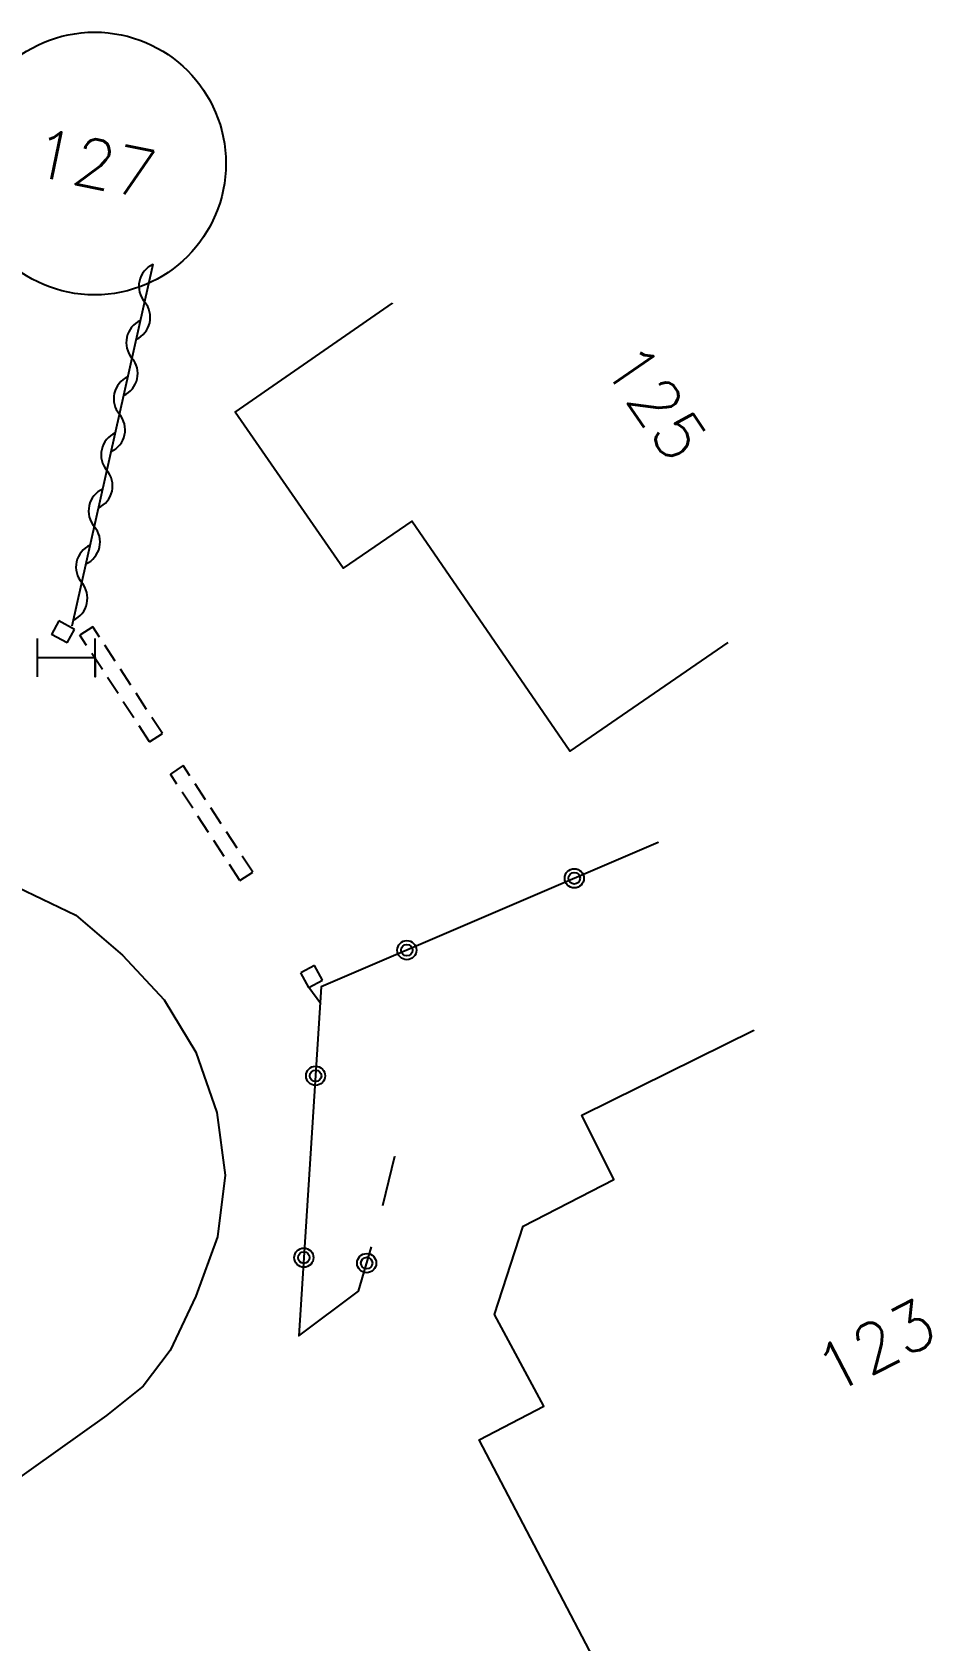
# Model space of a CAD drawing. Header units: millimetres. Extents: x 138000 to 139000, y 124000 to 124998.
# Drawn here: x 138098.51 to 138121.94, y 124737.58 to 124779.51 of the extents above; entities that cross this region are included whole.
import ezdxf
from ezdxf.enums import TextEntityAlignment as Align

# ---------------------------------------------------------------- set-up
doc = ezdxf.new("R2010")
doc.units = ezdxf.units.MM
doc.linetypes.add('DASHED', pattern=[0.75, 0.5, -0.25])
doc.layers.get('0').update_dxf_attribs({"linetype": 'CONTINUOUS'})
for name, color, linetype in [('W0008', 7, 'CONTINUOUS'), ('W0100', 7, 'CONTINUOUS'), ('W0112', 1, 'DASHED'), ('W0310', 3, 'CONTINUOUS'), ('W0322', 7, 'CONTINUOUS'), ('W0991', 7, 'CONTINUOUS'), ('W1102', 7, 'CONTINUOUS'), ('W1474', 7, 'CONTINUOUS')]:
    doc.layers.add(name, color=color, linetype=linetype)
doc.styles.get("Standard").update_dxf_attribs({"font": 'romans.shx', "width": 0.85})

# ---------------------------------------------------------------- blocks, each defined once
blk = doc.blocks.new('T1474')
at = {"color": 0, "linetype": 'Continuous', "flags": 128}
for points in [[(-0.75, -0.5), (-0.75, 0.5)], [(0.75, 0), (0.749, -0.5), (0.75, 0.5)], [(-0.75, 0), (0.75, 0)]]:
    blk.add_lwpolyline(points, dxfattribs=at)
blk = doc.blocks.new('t322o')
at = {"color": 0, "linetype": 'Continuous'}
for radius in [0.25, 0.15]:
    blk.add_circle((0, 0), radius, dxfattribs=at)
blk = doc.blocks.new('t310o')
at = {"color": 0, "linetype": 'Continuous'}
for centre, start, end in [((-0.5, 0.375), 216.8699, 323.1304), ((0.5, -0.375), 36.8699, 143.1303)]:
    blk.add_arc(centre, 0.625, start, end, dxfattribs=at)

msp = doc.modelspace()

# ---------------------------------------------------------------- linework, layer by layer
at = {"layer": 'W0008'}
msp.add_lwpolyline([(138098.128, 124757.223), (138099.65, 124756.495), (138100.87, 124755.458), (138101.956, 124754.289), (138102.78, 124752.922), (138103.33, 124751.356), (138103.543, 124749.724), (138103.346, 124748.111), (138102.778, 124746.566), (138102.107, 124745.149), (138101.408, 124744.218), (138100.447, 124743.454), (138080.985, 124729.6)], dxfattribs=at)
at = {"layer": 'W0100'}
for points in [[(138116.652, 124763.605), (138112.531, 124760.774), (138108.413, 124766.768), (138106.617, 124765.542), (138103.801, 124769.605), (138107.911, 124772.453), (138107.911, 124772.453), (138107.911, 124772.453), (138107.911, 124772.453), (138107.911, 124772.453), (138107.911, 124772.453), (138107.911, 124772.453), (138107.911, 124772.453), (138107.911, 124772.453), (138107.911, 124772.453), (138107.911, 124772.453), (138107.911, 124772.453), (138107.911, 124772.453), (138107.911, 124772.453), (138107.911, 124772.453), (138107.911, 124772.453), (138107.911, 124772.453), (138107.911, 124772.453), (138107.911, 124772.453), (138107.911, 124772.453), (138107.911, 124772.453), (138107.911, 124772.453), (138107.911, 124772.453), (138107.911, 124772.453), (138107.911, 124772.453), (138107.911, 124772.453), (138107.911, 124772.453), (138107.911, 124772.453), (138107.911, 124772.453), (138107.911, 124772.453), (138107.911, 124772.453), (138107.911, 124772.453), (138107.911, 124772.453), (138107.911, 124772.453), (138107.911, 124772.453), (138107.911, 124772.453), (138107.911, 124772.453), (138107.911, 124772.453), (138107.911, 124772.453), (138107.911, 124772.453), (138107.911, 124772.453), (138107.911, 124772.453), (138107.911, 124772.453), (138107.911, 124772.453), (138107.911, 124772.453), (138107.911, 124772.453), (138107.911, 124772.453), (138107.911, 124772.453), (138107.911, 124772.453), (138107.911, 124772.453), (138107.911, 124772.453), (138107.911, 124772.453), (138107.911, 124772.453), (138107.911, 124772.453), (138107.911, 124772.453), (138107.911, 124772.453), (138107.911, 124772.453), (138107.911, 124772.453), (138107.911, 124772.453), (138107.911, 124772.453), (138107.911, 124772.453), (138107.911, 124772.453), (138107.911, 124772.453), (138107.911, 124772.453), (138107.911, 124772.453), (138107.911, 124772.453), (138107.911, 124772.453), (138107.911, 124772.453), (138107.911, 124772.453), (138107.911, 124772.453), (138107.911, 124772.453), (138107.911, 124772.453), (138107.911, 124772.453), (138107.911, 124772.453), (138107.911, 124772.453), (138107.911, 124772.453), (138107.911, 124772.453), (138107.911, 124772.453), (138107.911, 124772.453), (138107.911, 124772.453), (138107.911, 124772.453), (138107.911, 124772.453), (138107.911, 124772.453), (138107.911, 124772.453), (138107.911, 124772.453), (138107.911, 124772.453), (138107.911, 124772.453), (138107.911, 124772.453), (138107.911, 124772.453), (138107.911, 124772.453), (138107.911, 124772.453), (138107.911, 124772.453), (138107.911, 124772.453), (138107.911, 124772.453), (138107.911, 124772.453), (138107.911, 124772.453), (138107.911, 124772.453), (138107.911, 124772.453), (138107.911, 124772.453), (138107.911, 124772.453), (138107.911, 124772.453), (138107.911, 124772.453), (138107.911, 124772.453), (138107.911, 124772.453), (138107.911, 124772.453), (138107.911, 124772.453), (138107.911, 124772.453), (138107.911, 124772.453), (138107.911, 124772.453), (138107.911, 124772.453), (138107.911, 124772.453), (138107.911, 124772.453), (138107.911, 124772.453), (138107.911, 124772.453), (138107.911, 124772.453)], [(138115.151, 124733.311), (138110.167, 124742.819), (138111.853, 124743.697), (138110.571, 124746.088), (138111.314, 124748.388), (138113.674, 124749.611), (138112.846, 124751.285), (138117.329, 124753.5), (138117.329, 124753.5), (138117.329, 124753.5), (138117.329, 124753.5), (138117.329, 124753.5), (138117.329, 124753.5), (138117.329, 124753.5), (138117.329, 124753.5), (138117.329, 124753.5), (138117.329, 124753.5), (138117.329, 124753.5), (138117.329, 124753.5), (138117.329, 124753.5), (138117.329, 124753.5), (138117.329, 124753.5), (138117.329, 124753.5), (138117.329, 124753.5), (138117.329, 124753.5), (138117.329, 124753.5), (138117.329, 124753.5), (138117.329, 124753.5), (138117.329, 124753.5), (138117.329, 124753.5), (138117.329, 124753.5), (138117.329, 124753.5), (138117.329, 124753.5), (138117.329, 124753.5), (138117.329, 124753.5), (138117.329, 124753.5), (138117.329, 124753.5), (138117.329, 124753.5), (138117.329, 124753.5), (138117.329, 124753.5), (138117.329, 124753.5), (138117.329, 124753.5), (138117.329, 124753.5), (138117.329, 124753.5), (138117.329, 124753.5), (138117.329, 124753.5), (138117.329, 124753.5), (138117.329, 124753.5), (138117.329, 124753.5), (138117.329, 124753.5), (138117.329, 124753.5), (138117.329, 124753.5), (138117.329, 124753.5), (138117.329, 124753.5), (138117.329, 124753.5), (138117.329, 124753.5), (138117.329, 124753.5), (138117.329, 124753.5), (138117.329, 124753.5), (138117.329, 124753.5), (138117.329, 124753.5), (138117.329, 124753.5), (138117.329, 124753.5), (138117.329, 124753.5), (138117.329, 124753.5), (138117.329, 124753.5), (138117.329, 124753.5), (138117.329, 124753.5), (138117.329, 124753.5), (138117.329, 124753.5), (138117.329, 124753.5), (138117.329, 124753.5), (138117.329, 124753.5), (138117.329, 124753.5), (138117.329, 124753.5), (138117.329, 124753.5), (138117.329, 124753.5), (138117.329, 124753.5), (138117.329, 124753.5), (138117.329, 124753.5), (138117.329, 124753.5), (138117.329, 124753.5), (138117.329, 124753.5), (138117.329, 124753.5), (138117.329, 124753.5), (138117.329, 124753.5), (138117.329, 124753.5), (138117.329, 124753.5), (138117.329, 124753.5), (138117.329, 124753.5), (138117.329, 124753.5), (138117.329, 124753.5), (138117.329, 124753.5), (138117.329, 124753.5), (138117.329, 124753.5), (138117.329, 124753.5), (138117.329, 124753.5), (138117.329, 124753.5), (138117.329, 124753.5), (138117.329, 124753.5), (138117.329, 124753.5), (138117.329, 124753.5), (138117.329, 124753.5), (138117.329, 124753.5), (138117.329, 124753.5), (138117.329, 124753.5), (138117.329, 124753.5), (138117.329, 124753.5), (138117.329, 124753.5), (138117.329, 124753.5), (138117.329, 124753.5), (138117.329, 124753.5), (138117.329, 124753.5), (138117.329, 124753.5), (138117.329, 124753.5), (138117.329, 124753.5), (138117.329, 124753.5), (138117.329, 124753.5), (138117.329, 124753.5)]]:
    msp.add_lwpolyline(points, dxfattribs=at)
at = {"layer": 'W0112'}
for points in [[(138099.428, 124763.595), (138099.619, 124763.946), (138099.211, 124764.168), (138099.02, 124763.817), (138099.02, 124763.817), (138099.02, 124763.817), (138099.02, 124763.817), (138099.02, 124763.817), (138099.02, 124763.817), (138099.02, 124763.817), (138099.02, 124763.817), (138099.02, 124763.817), (138099.02, 124763.817), (138099.02, 124763.817), (138099.02, 124763.817), (138099.02, 124763.817), (138099.02, 124763.817), (138099.02, 124763.817), (138099.02, 124763.817), (138099.02, 124763.817), (138099.02, 124763.817), (138099.02, 124763.817), (138099.02, 124763.817), (138099.02, 124763.817), (138099.02, 124763.817), (138099.02, 124763.817), (138099.02, 124763.817), (138099.02, 124763.817), (138099.02, 124763.817), (138099.02, 124763.817), (138099.02, 124763.817), (138099.02, 124763.817), (138099.02, 124763.817), (138099.02, 124763.817), (138099.02, 124763.817), (138099.02, 124763.817), (138099.02, 124763.817), (138099.02, 124763.817), (138099.02, 124763.817), (138099.02, 124763.817), (138099.02, 124763.817), (138099.02, 124763.817), (138099.02, 124763.817), (138099.02, 124763.817), (138099.02, 124763.817), (138099.02, 124763.817), (138099.02, 124763.817), (138099.02, 124763.817), (138099.02, 124763.817), (138099.02, 124763.817), (138099.02, 124763.817), (138099.02, 124763.817), (138099.02, 124763.817), (138099.02, 124763.817), (138099.02, 124763.817), (138099.02, 124763.817), (138099.02, 124763.817), (138099.02, 124763.817), (138099.02, 124763.817), (138099.02, 124763.817), (138099.02, 124763.817), (138099.02, 124763.817), (138099.02, 124763.817), (138099.02, 124763.817), (138099.02, 124763.817), (138099.02, 124763.817), (138099.02, 124763.817), (138099.02, 124763.817), (138099.02, 124763.817), (138099.02, 124763.817), (138099.02, 124763.817), (138099.02, 124763.817), (138099.02, 124763.817), (138099.02, 124763.817), (138099.02, 124763.817), (138099.02, 124763.817), (138099.02, 124763.817), (138099.02, 124763.817), (138099.02, 124763.817), (138099.02, 124763.817), (138099.02, 124763.817), (138099.02, 124763.817), (138099.02, 124763.817), (138099.02, 124763.817), (138099.02, 124763.817), (138099.02, 124763.817), (138099.02, 124763.817), (138099.02, 124763.817), (138099.02, 124763.817), (138099.02, 124763.817), (138099.02, 124763.817), (138099.02, 124763.817), (138099.02, 124763.817), (138099.02, 124763.817), (138099.02, 124763.817), (138099.02, 124763.817), (138099.02, 124763.817), (138099.02, 124763.817), (138099.02, 124763.817), (138099.02, 124763.817), (138099.02, 124763.817), (138099.02, 124763.817), (138099.02, 124763.817), (138099.02, 124763.817), (138099.02, 124763.817), (138099.02, 124763.817), (138099.02, 124763.817), (138099.02, 124763.817), (138099.02, 124763.817), (138099.02, 124763.817), (138099.02, 124763.817), (138099.02, 124763.817), (138099.02, 124763.817), (138099.02, 124763.817), (138099.02, 124763.817), (138099.02, 124763.817), (138099.02, 124763.817), (138099.02, 124763.817), (138099.02, 124763.817), (138099.02, 124763.817)], [(138101.571, 124761.015), (138101.906, 124761.234), (138100.094, 124764.013), (138099.759, 124763.795), (138099.759, 124763.795), (138099.759, 124763.795), (138099.759, 124763.795), (138099.759, 124763.795), (138099.759, 124763.795), (138099.759, 124763.795), (138099.759, 124763.795), (138099.759, 124763.795), (138099.759, 124763.795), (138099.759, 124763.795), (138099.759, 124763.795), (138099.759, 124763.795), (138099.759, 124763.795), (138099.759, 124763.795), (138099.759, 124763.795), (138099.759, 124763.795), (138099.759, 124763.795), (138099.759, 124763.795), (138099.759, 124763.795), (138099.759, 124763.795), (138099.759, 124763.795), (138099.759, 124763.795), (138099.759, 124763.795), (138099.759, 124763.795), (138099.759, 124763.795), (138099.759, 124763.795), (138099.759, 124763.795), (138099.759, 124763.795), (138099.759, 124763.795), (138099.759, 124763.795), (138099.759, 124763.795), (138099.759, 124763.795), (138099.759, 124763.795), (138099.759, 124763.795), (138099.759, 124763.795), (138099.759, 124763.795), (138099.759, 124763.795), (138099.759, 124763.795), (138099.759, 124763.795), (138099.759, 124763.795), (138099.759, 124763.795), (138099.759, 124763.795), (138099.759, 124763.795), (138099.759, 124763.795), (138099.759, 124763.795), (138099.759, 124763.795), (138099.759, 124763.795), (138099.759, 124763.795), (138099.759, 124763.795), (138099.759, 124763.795), (138099.759, 124763.795), (138099.759, 124763.795), (138099.759, 124763.795), (138099.759, 124763.795), (138099.759, 124763.795), (138099.759, 124763.795), (138099.759, 124763.795), (138099.759, 124763.795), (138099.759, 124763.795), (138099.759, 124763.795), (138099.759, 124763.795), (138099.759, 124763.795), (138099.759, 124763.795), (138099.759, 124763.795), (138099.759, 124763.795), (138099.759, 124763.795), (138099.759, 124763.795), (138099.759, 124763.795), (138099.759, 124763.795), (138099.759, 124763.795), (138099.759, 124763.795), (138099.759, 124763.795), (138099.759, 124763.795), (138099.759, 124763.795), (138099.759, 124763.795), (138099.759, 124763.795), (138099.759, 124763.795), (138099.759, 124763.795), (138099.759, 124763.795), (138099.759, 124763.795), (138099.759, 124763.795), (138099.759, 124763.795), (138099.759, 124763.795), (138099.759, 124763.795), (138099.759, 124763.795), (138099.759, 124763.795), (138099.759, 124763.795), (138099.759, 124763.795), (138099.759, 124763.795), (138099.759, 124763.795), (138099.759, 124763.795), (138099.759, 124763.795), (138099.759, 124763.795), (138099.759, 124763.795), (138099.759, 124763.795), (138099.759, 124763.795), (138099.759, 124763.795), (138099.759, 124763.795), (138099.759, 124763.795), (138099.759, 124763.795), (138099.759, 124763.795), (138099.759, 124763.795), (138099.759, 124763.795), (138099.759, 124763.795), (138099.759, 124763.795), (138099.759, 124763.795), (138099.759, 124763.795), (138099.759, 124763.795), (138099.759, 124763.795), (138099.759, 124763.795), (138099.759, 124763.795), (138099.759, 124763.795), (138099.759, 124763.795), (138099.759, 124763.795), (138099.759, 124763.795), (138099.759, 124763.795)], [(138099.428, 124763.595), (138099.02, 124763.817), (138099.02, 124763.817), (138099.02, 124763.817), (138099.02, 124763.817), (138099.02, 124763.817), (138099.02, 124763.817), (138099.02, 124763.817), (138099.02, 124763.817), (138099.02, 124763.817), (138099.02, 124763.817), (138099.02, 124763.817), (138099.02, 124763.817), (138099.02, 124763.817), (138099.02, 124763.817), (138099.02, 124763.817), (138099.02, 124763.817), (138099.02, 124763.817), (138099.02, 124763.817), (138099.02, 124763.817), (138099.02, 124763.817), (138099.02, 124763.817), (138099.02, 124763.817), (138099.02, 124763.817), (138099.02, 124763.817), (138099.02, 124763.817), (138099.02, 124763.817), (138099.02, 124763.817), (138099.02, 124763.817), (138099.02, 124763.817), (138099.02, 124763.817), (138099.02, 124763.817), (138099.02, 124763.817), (138099.02, 124763.817), (138099.02, 124763.817), (138099.02, 124763.817), (138099.02, 124763.817), (138099.02, 124763.817), (138099.02, 124763.817), (138099.02, 124763.817), (138099.02, 124763.817), (138099.02, 124763.817), (138099.02, 124763.817), (138099.02, 124763.817), (138099.02, 124763.817), (138099.02, 124763.817), (138099.02, 124763.817), (138099.02, 124763.817), (138099.02, 124763.817), (138099.02, 124763.817), (138099.02, 124763.817), (138099.02, 124763.817), (138099.02, 124763.817), (138099.02, 124763.817), (138099.02, 124763.817), (138099.02, 124763.817), (138099.02, 124763.817), (138099.02, 124763.817), (138099.02, 124763.817), (138099.02, 124763.817), (138099.02, 124763.817), (138099.02, 124763.817), (138099.02, 124763.817), (138099.02, 124763.817), (138099.02, 124763.817), (138099.02, 124763.817), (138099.02, 124763.817), (138099.02, 124763.817), (138099.02, 124763.817), (138099.02, 124763.817), (138099.02, 124763.817), (138099.02, 124763.817), (138099.02, 124763.817), (138099.02, 124763.817), (138099.02, 124763.817), (138099.02, 124763.817), (138099.02, 124763.817), (138099.02, 124763.817), (138099.02, 124763.817), (138099.02, 124763.817), (138099.02, 124763.817), (138099.02, 124763.817), (138099.02, 124763.817), (138099.02, 124763.817), (138099.02, 124763.817), (138099.02, 124763.817), (138099.02, 124763.817), (138099.02, 124763.817), (138099.02, 124763.817), (138099.02, 124763.817), (138099.02, 124763.817), (138099.02, 124763.817), (138099.02, 124763.817), (138099.02, 124763.817), (138099.02, 124763.817), (138099.02, 124763.817), (138099.02, 124763.817), (138099.02, 124763.817), (138099.02, 124763.817), (138099.02, 124763.817), (138099.02, 124763.817), (138099.02, 124763.817), (138099.02, 124763.817), (138099.02, 124763.817), (138099.02, 124763.817), (138099.02, 124763.817), (138099.02, 124763.817), (138099.02, 124763.817), (138099.02, 124763.817), (138099.02, 124763.817), (138099.02, 124763.817), (138099.02, 124763.817), (138099.02, 124763.817), (138099.02, 124763.817), (138099.02, 124763.817), (138099.02, 124763.817), (138099.02, 124763.817), (138099.02, 124763.817), (138099.02, 124763.817), (138099.02, 124763.817)], [(138101.571, 124761.015), (138099.759, 124763.795), (138099.759, 124763.795), (138099.759, 124763.795), (138099.759, 124763.795), (138099.759, 124763.795), (138099.759, 124763.795), (138099.759, 124763.795), (138099.759, 124763.795), (138099.759, 124763.795), (138099.759, 124763.795), (138099.759, 124763.795), (138099.759, 124763.795), (138099.759, 124763.795), (138099.759, 124763.795), (138099.759, 124763.795), (138099.759, 124763.795), (138099.759, 124763.795), (138099.759, 124763.795), (138099.759, 124763.795), (138099.759, 124763.795), (138099.759, 124763.795), (138099.759, 124763.795), (138099.759, 124763.795), (138099.759, 124763.795), (138099.759, 124763.795), (138099.759, 124763.795), (138099.759, 124763.795), (138099.759, 124763.795), (138099.759, 124763.795), (138099.759, 124763.795), (138099.759, 124763.795), (138099.759, 124763.795), (138099.759, 124763.795), (138099.759, 124763.795), (138099.759, 124763.795), (138099.759, 124763.795), (138099.759, 124763.795), (138099.759, 124763.795), (138099.759, 124763.795), (138099.759, 124763.795), (138099.759, 124763.795), (138099.759, 124763.795), (138099.759, 124763.795), (138099.759, 124763.795), (138099.759, 124763.795), (138099.759, 124763.795), (138099.759, 124763.795), (138099.759, 124763.795), (138099.759, 124763.795), (138099.759, 124763.795), (138099.759, 124763.795), (138099.759, 124763.795), (138099.759, 124763.795), (138099.759, 124763.795), (138099.759, 124763.795), (138099.759, 124763.795), (138099.759, 124763.795), (138099.759, 124763.795), (138099.759, 124763.795), (138099.759, 124763.795), (138099.759, 124763.795), (138099.759, 124763.795), (138099.759, 124763.795), (138099.759, 124763.795), (138099.759, 124763.795), (138099.759, 124763.795), (138099.759, 124763.795), (138099.759, 124763.795), (138099.759, 124763.795), (138099.759, 124763.795), (138099.759, 124763.795), (138099.759, 124763.795), (138099.759, 124763.795), (138099.759, 124763.795), (138099.759, 124763.795), (138099.759, 124763.795), (138099.759, 124763.795), (138099.759, 124763.795), (138099.759, 124763.795), (138099.759, 124763.795), (138099.759, 124763.795), (138099.759, 124763.795), (138099.759, 124763.795), (138099.759, 124763.795), (138099.759, 124763.795), (138099.759, 124763.795), (138099.759, 124763.795), (138099.759, 124763.795), (138099.759, 124763.795), (138099.759, 124763.795), (138099.759, 124763.795), (138099.759, 124763.795), (138099.759, 124763.795), (138099.759, 124763.795), (138099.759, 124763.795), (138099.759, 124763.795), (138099.759, 124763.795), (138099.759, 124763.795), (138099.759, 124763.795), (138099.759, 124763.795), (138099.759, 124763.795), (138099.759, 124763.795), (138099.759, 124763.795), (138099.759, 124763.795), (138099.759, 124763.795), (138099.759, 124763.795), (138099.759, 124763.795), (138099.759, 124763.795), (138099.759, 124763.795), (138099.759, 124763.795), (138099.759, 124763.795), (138099.759, 124763.795), (138099.759, 124763.795), (138099.759, 124763.795), (138099.759, 124763.795), (138099.759, 124763.795), (138099.759, 124763.795), (138099.759, 124763.795), (138099.759, 124763.795)], [(138103.929, 124757.4), (138104.264, 124757.619), (138102.451, 124760.394), (138102.116, 124760.175), (138102.116, 124760.175), (138102.116, 124760.175), (138102.116, 124760.175), (138102.116, 124760.175), (138102.116, 124760.175), (138102.116, 124760.175), (138102.116, 124760.175), (138102.116, 124760.175), (138102.116, 124760.175), (138102.116, 124760.175), (138102.116, 124760.175), (138102.116, 124760.175), (138102.116, 124760.175), (138102.116, 124760.175), (138102.116, 124760.175), (138102.116, 124760.175), (138102.116, 124760.175), (138102.116, 124760.175), (138102.116, 124760.175), (138102.116, 124760.175), (138102.116, 124760.175), (138102.116, 124760.175), (138102.116, 124760.175), (138102.116, 124760.175), (138102.116, 124760.175), (138102.116, 124760.175), (138102.116, 124760.175), (138102.116, 124760.175), (138102.116, 124760.175), (138102.116, 124760.175), (138102.116, 124760.175), (138102.116, 124760.175), (138102.116, 124760.175), (138102.116, 124760.175), (138102.116, 124760.175), (138102.116, 124760.175), (138102.116, 124760.175), (138102.116, 124760.175), (138102.116, 124760.175), (138102.116, 124760.175), (138102.116, 124760.175), (138102.116, 124760.175), (138102.116, 124760.175), (138102.116, 124760.175), (138102.116, 124760.175), (138102.116, 124760.175), (138102.116, 124760.175), (138102.116, 124760.175), (138102.116, 124760.175), (138102.116, 124760.175), (138102.116, 124760.175), (138102.116, 124760.175), (138102.116, 124760.175), (138102.116, 124760.175), (138102.116, 124760.175), (138102.116, 124760.175), (138102.116, 124760.175), (138102.116, 124760.175), (138102.116, 124760.175), (138102.116, 124760.175), (138102.116, 124760.175), (138102.116, 124760.175), (138102.116, 124760.175), (138102.116, 124760.175), (138102.116, 124760.175), (138102.116, 124760.175), (138102.116, 124760.175), (138102.116, 124760.175), (138102.116, 124760.175), (138102.116, 124760.175), (138102.116, 124760.175), (138102.116, 124760.175), (138102.116, 124760.175), (138102.116, 124760.175), (138102.116, 124760.175), (138102.116, 124760.175), (138102.116, 124760.175), (138102.116, 124760.175), (138102.116, 124760.175), (138102.116, 124760.175), (138102.116, 124760.175), (138102.116, 124760.175), (138102.116, 124760.175), (138102.116, 124760.175), (138102.116, 124760.175), (138102.116, 124760.175), (138102.116, 124760.175), (138102.116, 124760.175), (138102.116, 124760.175), (138102.116, 124760.175), (138102.116, 124760.175), (138102.116, 124760.175), (138102.116, 124760.175), (138102.116, 124760.175), (138102.116, 124760.175), (138102.116, 124760.175), (138102.116, 124760.175), (138102.116, 124760.175), (138102.116, 124760.175), (138102.116, 124760.175), (138102.116, 124760.175), (138102.116, 124760.175), (138102.116, 124760.175), (138102.116, 124760.175), (138102.116, 124760.175), (138102.116, 124760.175), (138102.116, 124760.175), (138102.116, 124760.175), (138102.116, 124760.175), (138102.116, 124760.175), (138102.116, 124760.175), (138102.116, 124760.175), (138102.116, 124760.175), (138102.116, 124760.175), (138102.116, 124760.175), (138102.116, 124760.175)], [(138103.929, 124757.4), (138102.116, 124760.175), (138102.116, 124760.175), (138102.116, 124760.175), (138102.116, 124760.175), (138102.116, 124760.175), (138102.116, 124760.175), (138102.116, 124760.175), (138102.116, 124760.175), (138102.116, 124760.175), (138102.116, 124760.175), (138102.116, 124760.175), (138102.116, 124760.175), (138102.116, 124760.175), (138102.116, 124760.175), (138102.116, 124760.175), (138102.116, 124760.175), (138102.116, 124760.175), (138102.116, 124760.175), (138102.116, 124760.175), (138102.116, 124760.175), (138102.116, 124760.175), (138102.116, 124760.175), (138102.116, 124760.175), (138102.116, 124760.175), (138102.116, 124760.175), (138102.116, 124760.175), (138102.116, 124760.175), (138102.116, 124760.175), (138102.116, 124760.175), (138102.116, 124760.175), (138102.116, 124760.175), (138102.116, 124760.175), (138102.116, 124760.175), (138102.116, 124760.175), (138102.116, 124760.175), (138102.116, 124760.175), (138102.116, 124760.175), (138102.116, 124760.175), (138102.116, 124760.175), (138102.116, 124760.175), (138102.116, 124760.175), (138102.116, 124760.175), (138102.116, 124760.175), (138102.116, 124760.175), (138102.116, 124760.175), (138102.116, 124760.175), (138102.116, 124760.175), (138102.116, 124760.175), (138102.116, 124760.175), (138102.116, 124760.175), (138102.116, 124760.175), (138102.116, 124760.175), (138102.116, 124760.175), (138102.116, 124760.175), (138102.116, 124760.175), (138102.116, 124760.175), (138102.116, 124760.175), (138102.116, 124760.175), (138102.116, 124760.175), (138102.116, 124760.175), (138102.116, 124760.175), (138102.116, 124760.175), (138102.116, 124760.175), (138102.116, 124760.175), (138102.116, 124760.175), (138102.116, 124760.175), (138102.116, 124760.175), (138102.116, 124760.175), (138102.116, 124760.175), (138102.116, 124760.175), (138102.116, 124760.175), (138102.116, 124760.175), (138102.116, 124760.175), (138102.116, 124760.175), (138102.116, 124760.175), (138102.116, 124760.175), (138102.116, 124760.175), (138102.116, 124760.175), (138102.116, 124760.175), (138102.116, 124760.175), (138102.116, 124760.175), (138102.116, 124760.175), (138102.116, 124760.175), (138102.116, 124760.175), (138102.116, 124760.175), (138102.116, 124760.175), (138102.116, 124760.175), (138102.116, 124760.175), (138102.116, 124760.175), (138102.116, 124760.175), (138102.116, 124760.175), (138102.116, 124760.175), (138102.116, 124760.175), (138102.116, 124760.175), (138102.116, 124760.175), (138102.116, 124760.175), (138102.116, 124760.175), (138102.116, 124760.175), (138102.116, 124760.175), (138102.116, 124760.175), (138102.116, 124760.175), (138102.116, 124760.175), (138102.116, 124760.175), (138102.116, 124760.175), (138102.116, 124760.175), (138102.116, 124760.175), (138102.116, 124760.175), (138102.116, 124760.175), (138102.116, 124760.175), (138102.116, 124760.175), (138102.116, 124760.175), (138102.116, 124760.175), (138102.116, 124760.175), (138102.116, 124760.175), (138102.116, 124760.175), (138102.116, 124760.175), (138102.116, 124760.175), (138102.116, 124760.175), (138102.116, 124760.175)], [(138105.727, 124754.614), (138106.078, 124754.806), (138105.872, 124755.184), (138105.521, 124754.991), (138105.521, 124754.991), (138105.521, 124754.991), (138105.521, 124754.991), (138105.521, 124754.991), (138105.521, 124754.991), (138105.521, 124754.991), (138105.521, 124754.991), (138105.521, 124754.991), (138105.521, 124754.991), (138105.521, 124754.991), (138105.521, 124754.991), (138105.521, 124754.991), (138105.521, 124754.991), (138105.521, 124754.991), (138105.521, 124754.991), (138105.521, 124754.991), (138105.521, 124754.991), (138105.521, 124754.991), (138105.521, 124754.991), (138105.521, 124754.991), (138105.521, 124754.991), (138105.521, 124754.991), (138105.521, 124754.991), (138105.521, 124754.991), (138105.521, 124754.991), (138105.521, 124754.991), (138105.521, 124754.991), (138105.521, 124754.991), (138105.521, 124754.991), (138105.521, 124754.991), (138105.521, 124754.991), (138105.521, 124754.991), (138105.521, 124754.991), (138105.521, 124754.991), (138105.521, 124754.991), (138105.521, 124754.991), (138105.521, 124754.991), (138105.521, 124754.991), (138105.521, 124754.991), (138105.521, 124754.991), (138105.521, 124754.991), (138105.521, 124754.991), (138105.521, 124754.991), (138105.521, 124754.991), (138105.521, 124754.991), (138105.521, 124754.991), (138105.521, 124754.991), (138105.521, 124754.991), (138105.521, 124754.991), (138105.521, 124754.991), (138105.521, 124754.991), (138105.521, 124754.991), (138105.521, 124754.991), (138105.521, 124754.991), (138105.521, 124754.991), (138105.521, 124754.991), (138105.521, 124754.991), (138105.521, 124754.991), (138105.521, 124754.991), (138105.521, 124754.991), (138105.521, 124754.991), (138105.521, 124754.991), (138105.521, 124754.991), (138105.521, 124754.991), (138105.521, 124754.991), (138105.521, 124754.991), (138105.521, 124754.991), (138105.521, 124754.991), (138105.521, 124754.991), (138105.521, 124754.991), (138105.521, 124754.991), (138105.521, 124754.991), (138105.521, 124754.991), (138105.521, 124754.991), (138105.521, 124754.991), (138105.521, 124754.991), (138105.521, 124754.991), (138105.521, 124754.991), (138105.521, 124754.991), (138105.521, 124754.991), (138105.521, 124754.991), (138105.521, 124754.991), (138105.521, 124754.991), (138105.521, 124754.991), (138105.521, 124754.991), (138105.521, 124754.991), (138105.521, 124754.991), (138105.521, 124754.991), (138105.521, 124754.991), (138105.521, 124754.991), (138105.521, 124754.991), (138105.521, 124754.991), (138105.521, 124754.991), (138105.521, 124754.991), (138105.521, 124754.991), (138105.521, 124754.991), (138105.521, 124754.991), (138105.521, 124754.991), (138105.521, 124754.991), (138105.521, 124754.991), (138105.521, 124754.991), (138105.521, 124754.991), (138105.521, 124754.991), (138105.521, 124754.991), (138105.521, 124754.991), (138105.521, 124754.991), (138105.521, 124754.991), (138105.521, 124754.991), (138105.521, 124754.991), (138105.521, 124754.991), (138105.521, 124754.991), (138105.521, 124754.991), (138105.521, 124754.991), (138105.521, 124754.991), (138105.521, 124754.991), (138105.521, 124754.991)], [(138105.727, 124754.614), (138105.521, 124754.991), (138105.521, 124754.991), (138105.521, 124754.991), (138105.521, 124754.991), (138105.521, 124754.991), (138105.521, 124754.991), (138105.521, 124754.991), (138105.521, 124754.991), (138105.521, 124754.991), (138105.521, 124754.991), (138105.521, 124754.991), (138105.521, 124754.991), (138105.521, 124754.991), (138105.521, 124754.991), (138105.521, 124754.991), (138105.521, 124754.991), (138105.521, 124754.991), (138105.521, 124754.991), (138105.521, 124754.991), (138105.521, 124754.991), (138105.521, 124754.991), (138105.521, 124754.991), (138105.521, 124754.991), (138105.521, 124754.991), (138105.521, 124754.991), (138105.521, 124754.991), (138105.521, 124754.991), (138105.521, 124754.991), (138105.521, 124754.991), (138105.521, 124754.991), (138105.521, 124754.991), (138105.521, 124754.991), (138105.521, 124754.991), (138105.521, 124754.991), (138105.521, 124754.991), (138105.521, 124754.991), (138105.521, 124754.991), (138105.521, 124754.991), (138105.521, 124754.991), (138105.521, 124754.991), (138105.521, 124754.991), (138105.521, 124754.991), (138105.521, 124754.991), (138105.521, 124754.991), (138105.521, 124754.991), (138105.521, 124754.991), (138105.521, 124754.991), (138105.521, 124754.991), (138105.521, 124754.991), (138105.521, 124754.991), (138105.521, 124754.991), (138105.521, 124754.991), (138105.521, 124754.991), (138105.521, 124754.991), (138105.521, 124754.991), (138105.521, 124754.991), (138105.521, 124754.991), (138105.521, 124754.991), (138105.521, 124754.991), (138105.521, 124754.991), (138105.521, 124754.991), (138105.521, 124754.991), (138105.521, 124754.991), (138105.521, 124754.991), (138105.521, 124754.991), (138105.521, 124754.991), (138105.521, 124754.991), (138105.521, 124754.991), (138105.521, 124754.991), (138105.521, 124754.991), (138105.521, 124754.991), (138105.521, 124754.991), (138105.521, 124754.991), (138105.521, 124754.991), (138105.521, 124754.991), (138105.521, 124754.991), (138105.521, 124754.991), (138105.521, 124754.991), (138105.521, 124754.991), (138105.521, 124754.991), (138105.521, 124754.991), (138105.521, 124754.991), (138105.521, 124754.991), (138105.521, 124754.991), (138105.521, 124754.991), (138105.521, 124754.991), (138105.521, 124754.991), (138105.521, 124754.991), (138105.521, 124754.991), (138105.521, 124754.991), (138105.521, 124754.991), (138105.521, 124754.991), (138105.521, 124754.991), (138105.521, 124754.991), (138105.521, 124754.991), (138105.521, 124754.991), (138105.521, 124754.991), (138105.521, 124754.991), (138105.521, 124754.991), (138105.521, 124754.991), (138105.521, 124754.991), (138105.521, 124754.991), (138105.521, 124754.991), (138105.521, 124754.991), (138105.521, 124754.991), (138105.521, 124754.991), (138105.521, 124754.991), (138105.521, 124754.991), (138105.521, 124754.991), (138105.521, 124754.991), (138105.521, 124754.991), (138105.521, 124754.991), (138105.521, 124754.991), (138105.521, 124754.991), (138105.521, 124754.991), (138105.521, 124754.991), (138105.521, 124754.991), (138105.521, 124754.991), (138105.521, 124754.991)]]:
    msp.add_lwpolyline(points, dxfattribs=at)
at = {"layer": 'W0310'}
for points in [[(138101.662, 124773.459), (138101.662, 124773.459), (138101.662, 124773.459), (138101.662, 124773.459), (138101.662, 124773.459), (138101.662, 124773.459), (138101.662, 124773.459), (138101.662, 124773.459), (138101.662, 124773.459), (138101.662, 124773.459), (138101.662, 124773.459), (138101.662, 124773.459), (138101.662, 124773.459), (138101.662, 124773.459), (138101.662, 124773.459), (138101.662, 124773.459), (138101.662, 124773.459), (138101.662, 124773.459), (138101.662, 124773.459), (138099.549, 124764.028)], [(138101.662, 124773.459), (138101.662, 124773.459), (138101.662, 124773.459), (138101.662, 124773.459), (138101.662, 124773.459), (138101.662, 124773.459), (138101.662, 124773.459), (138101.662, 124773.459), (138101.662, 124773.459), (138101.662, 124773.459), (138101.662, 124773.459), (138101.662, 124773.459), (138101.662, 124773.459), (138101.662, 124773.459), (138101.662, 124773.459), (138101.662, 124773.459), (138101.662, 124773.459), (138101.662, 124773.459), (138101.662, 124773.459), (138101.662, 124773.459), (138101.662, 124773.459), (138101.662, 124773.459), (138101.662, 124773.459), (138101.662, 124773.459), (138101.662, 124773.459), (138101.662, 124773.459), (138101.662, 124773.459), (138101.662, 124773.459), (138101.662, 124773.459), (138101.662, 124773.459), (138101.662, 124773.459), (138101.662, 124773.459), (138101.662, 124773.459), (138101.662, 124773.459), (138101.662, 124773.459), (138101.662, 124773.459), (138101.662, 124773.459), (138101.662, 124773.459), (138101.662, 124773.459), (138101.662, 124773.459), (138101.662, 124773.459), (138101.662, 124773.459), (138101.662, 124773.459), (138101.662, 124773.459), (138101.662, 124773.459), (138101.662, 124773.459), (138101.662, 124773.459), (138101.662, 124773.459), (138101.662, 124773.459), (138101.662, 124773.459), (138101.662, 124773.459), (138101.662, 124773.459), (138101.662, 124773.459), (138101.662, 124773.459), (138101.662, 124773.459), (138101.662, 124773.459), (138101.662, 124773.459), (138101.662, 124773.459), (138101.662, 124773.459), (138101.662, 124773.459), (138101.662, 124773.459), (138101.662, 124773.459), (138101.662, 124773.459), (138101.662, 124773.459), (138101.662, 124773.459), (138101.662, 124773.459), (138101.662, 124773.459), (138101.662, 124773.459), (138101.662, 124773.459), (138101.662, 124773.459), (138101.662, 124773.459), (138101.662, 124773.459), (138101.662, 124773.459), (138101.662, 124773.459), (138101.662, 124773.459), (138101.662, 124773.459), (138101.662, 124773.459), (138101.662, 124773.459), (138101.662, 124773.459), (138101.662, 124773.459), (138101.662, 124773.459), (138101.662, 124773.459), (138101.662, 124773.459), (138101.662, 124773.459), (138101.662, 124773.459), (138101.662, 124773.459), (138101.662, 124773.459), (138101.662, 124773.459), (138101.662, 124773.459), (138101.662, 124773.459), (138101.662, 124773.459), (138101.662, 124773.459), (138101.662, 124773.459), (138101.662, 124773.459), (138101.662, 124773.459), (138101.662, 124773.459), (138101.662, 124773.459), (138101.662, 124773.459), (138101.662, 124773.459), (138101.662, 124773.459), (138101.662, 124773.459)]]:
    msp.add_lwpolyline(points, dxfattribs=at)
at = {"layer": 'W0322'}
for points in [[(138114.83, 124758.394), (138114.83, 124758.394), (138114.83, 124758.394), (138114.83, 124758.394), (138114.83, 124758.394), (138114.83, 124758.394), (138114.83, 124758.394), (138114.83, 124758.394), (138114.83, 124758.394), (138114.83, 124758.394), (138114.83, 124758.394), (138114.83, 124758.394), (138114.83, 124758.394), (138114.83, 124758.394), (138114.83, 124758.394), (138114.83, 124758.394), (138106.051, 124754.628), (138105.466, 124745.53), (138107.021, 124746.698), (138107.358, 124747.851)], [(138114.83, 124758.394), (138114.83, 124758.394), (138114.83, 124758.394), (138114.83, 124758.394), (138114.83, 124758.394), (138114.83, 124758.394), (138114.83, 124758.394), (138114.83, 124758.394), (138114.83, 124758.394), (138114.83, 124758.394), (138114.83, 124758.394), (138114.83, 124758.394), (138114.83, 124758.394), (138114.83, 124758.394), (138114.83, 124758.394), (138114.83, 124758.394), (138114.83, 124758.394), (138114.83, 124758.394), (138114.83, 124758.394), (138114.83, 124758.394), (138114.83, 124758.394), (138114.83, 124758.394), (138114.83, 124758.394), (138114.83, 124758.394), (138114.83, 124758.394), (138114.83, 124758.394), (138114.83, 124758.394), (138114.83, 124758.394), (138114.83, 124758.394), (138114.83, 124758.394), (138114.83, 124758.394), (138114.83, 124758.394), (138114.83, 124758.394), (138114.83, 124758.394), (138114.83, 124758.394), (138114.83, 124758.394), (138114.83, 124758.394), (138114.83, 124758.394), (138114.83, 124758.394), (138114.83, 124758.394), (138114.83, 124758.394), (138114.83, 124758.394), (138114.83, 124758.394), (138114.83, 124758.394), (138114.83, 124758.394), (138114.83, 124758.394), (138114.83, 124758.394), (138114.83, 124758.394), (138114.83, 124758.394), (138114.83, 124758.394), (138114.83, 124758.394), (138114.83, 124758.394), (138114.83, 124758.394), (138114.83, 124758.394), (138114.83, 124758.394), (138114.83, 124758.394), (138114.83, 124758.394), (138114.83, 124758.394), (138114.83, 124758.394), (138114.83, 124758.394), (138114.83, 124758.394), (138114.83, 124758.394), (138114.83, 124758.394), (138114.83, 124758.394), (138114.83, 124758.394), (138114.83, 124758.394), (138114.83, 124758.394), (138114.83, 124758.394), (138114.83, 124758.394), (138114.83, 124758.394), (138114.83, 124758.394), (138114.83, 124758.394), (138114.83, 124758.394), (138114.83, 124758.394), (138114.83, 124758.394), (138114.83, 124758.394), (138114.83, 124758.394), (138114.83, 124758.394), (138114.83, 124758.394), (138114.83, 124758.394), (138114.83, 124758.394), (138114.83, 124758.394), (138114.83, 124758.394), (138114.83, 124758.394), (138114.83, 124758.394), (138114.83, 124758.394), (138114.83, 124758.394), (138114.83, 124758.394), (138114.83, 124758.394), (138114.83, 124758.394), (138114.83, 124758.394), (138114.83, 124758.394), (138114.83, 124758.394), (138114.83, 124758.394), (138114.83, 124758.394), (138114.83, 124758.394), (138114.83, 124758.394), (138114.83, 124758.394), (138114.83, 124758.394), (138114.83, 124758.394), (138114.83, 124758.394)], [(138106.038, 124754.189), (138105.727, 124754.615), (138105.727, 124754.615), (138105.727, 124754.615), (138105.727, 124754.615), (138105.727, 124754.615), (138105.727, 124754.615), (138105.727, 124754.615), (138105.727, 124754.615), (138105.727, 124754.615), (138105.727, 124754.615), (138105.727, 124754.615), (138105.727, 124754.615), (138105.727, 124754.615), (138105.727, 124754.615), (138105.727, 124754.615), (138105.727, 124754.615), (138105.727, 124754.615), (138105.727, 124754.615), (138105.727, 124754.615), (138105.727, 124754.615), (138105.727, 124754.615), (138105.727, 124754.615), (138105.727, 124754.615), (138105.727, 124754.615), (138105.727, 124754.615), (138105.727, 124754.615), (138105.727, 124754.615), (138105.727, 124754.615), (138105.727, 124754.615), (138105.727, 124754.615), (138105.727, 124754.615), (138105.727, 124754.615), (138105.727, 124754.615), (138105.727, 124754.615), (138105.727, 124754.615), (138105.727, 124754.615), (138105.727, 124754.615), (138105.727, 124754.615), (138105.727, 124754.615), (138105.727, 124754.615), (138105.727, 124754.615), (138105.727, 124754.615), (138105.727, 124754.615), (138105.727, 124754.615), (138105.727, 124754.615), (138105.727, 124754.615), (138105.727, 124754.615), (138105.727, 124754.615), (138105.727, 124754.615), (138105.727, 124754.615), (138105.727, 124754.615), (138105.727, 124754.615), (138105.727, 124754.615), (138105.727, 124754.615), (138105.727, 124754.615), (138105.727, 124754.615), (138105.727, 124754.615), (138105.727, 124754.615), (138105.727, 124754.615), (138105.727, 124754.615), (138105.727, 124754.615), (138105.727, 124754.615), (138105.727, 124754.615), (138105.727, 124754.615), (138105.727, 124754.615), (138105.727, 124754.615), (138105.727, 124754.615), (138105.727, 124754.615), (138105.727, 124754.615), (138105.727, 124754.615), (138105.727, 124754.615), (138105.727, 124754.615), (138105.727, 124754.615), (138105.727, 124754.615), (138105.727, 124754.615), (138105.727, 124754.615), (138105.727, 124754.615), (138105.727, 124754.615), (138105.727, 124754.615), (138105.727, 124754.615), (138105.727, 124754.615), (138105.727, 124754.615), (138105.727, 124754.615), (138105.727, 124754.615), (138105.727, 124754.615), (138105.727, 124754.615), (138105.727, 124754.615), (138105.727, 124754.615), (138105.727, 124754.615), (138105.727, 124754.615), (138105.727, 124754.615), (138105.727, 124754.615), (138105.727, 124754.615), (138105.727, 124754.615), (138105.727, 124754.615), (138105.727, 124754.615), (138105.727, 124754.615), (138105.727, 124754.615), (138105.727, 124754.615), (138105.727, 124754.615), (138105.727, 124754.615), (138105.727, 124754.615), (138105.727, 124754.615), (138105.727, 124754.615), (138105.727, 124754.615), (138105.727, 124754.615), (138105.727, 124754.615), (138105.727, 124754.615), (138105.727, 124754.615), (138105.727, 124754.615), (138105.727, 124754.615), (138105.727, 124754.615), (138105.727, 124754.615), (138105.727, 124754.615), (138105.727, 124754.615), (138105.727, 124754.615), (138105.727, 124754.615), (138105.727, 124754.615), (138105.727, 124754.615)], [(138107.653, 124748.929), (138107.972, 124750.218), (138107.972, 124750.218), (138107.972, 124750.218), (138107.972, 124750.218), (138107.972, 124750.218), (138107.972, 124750.218), (138107.972, 124750.218), (138107.972, 124750.218), (138107.972, 124750.218), (138107.972, 124750.218), (138107.972, 124750.218), (138107.972, 124750.218), (138107.972, 124750.218), (138107.972, 124750.218), (138107.972, 124750.218), (138107.972, 124750.218), (138107.972, 124750.218), (138107.972, 124750.218), (138107.972, 124750.218), (138107.972, 124750.218), (138107.972, 124750.218), (138107.972, 124750.218), (138107.972, 124750.218), (138107.972, 124750.218), (138107.972, 124750.218), (138107.972, 124750.218), (138107.972, 124750.218), (138107.972, 124750.218), (138107.972, 124750.218), (138107.972, 124750.218), (138107.972, 124750.218), (138107.972, 124750.218), (138107.972, 124750.218), (138107.972, 124750.218), (138107.972, 124750.218), (138107.972, 124750.218), (138107.972, 124750.218), (138107.972, 124750.218), (138107.972, 124750.218), (138107.972, 124750.218), (138107.972, 124750.218), (138107.972, 124750.218), (138107.972, 124750.218), (138107.972, 124750.218), (138107.972, 124750.218), (138107.972, 124750.218), (138107.972, 124750.218), (138107.972, 124750.218), (138107.972, 124750.218), (138107.972, 124750.218), (138107.972, 124750.218), (138107.972, 124750.218), (138107.972, 124750.218), (138107.972, 124750.218), (138107.972, 124750.218), (138107.972, 124750.218), (138107.972, 124750.218), (138107.972, 124750.218), (138107.972, 124750.218), (138107.972, 124750.218), (138107.972, 124750.218), (138107.972, 124750.218), (138107.972, 124750.218), (138107.972, 124750.218), (138107.972, 124750.218), (138107.972, 124750.218), (138107.972, 124750.218), (138107.972, 124750.218), (138107.972, 124750.218), (138107.972, 124750.218), (138107.972, 124750.218), (138107.972, 124750.218), (138107.972, 124750.218), (138107.972, 124750.218), (138107.972, 124750.218), (138107.972, 124750.218), (138107.972, 124750.218), (138107.972, 124750.218), (138107.972, 124750.218), (138107.972, 124750.218), (138107.972, 124750.218), (138107.972, 124750.218), (138107.972, 124750.218), (138107.972, 124750.218), (138107.972, 124750.218), (138107.972, 124750.218), (138107.972, 124750.218), (138107.972, 124750.218), (138107.972, 124750.218), (138107.972, 124750.218), (138107.972, 124750.218), (138107.972, 124750.218), (138107.972, 124750.218), (138107.972, 124750.218), (138107.972, 124750.218), (138107.972, 124750.218), (138107.972, 124750.218), (138107.972, 124750.218), (138107.972, 124750.218), (138107.972, 124750.218)], [(138107.972, 124750.218), (138107.972, 124750.218), (138107.972, 124750.218), (138107.972, 124750.218), (138107.972, 124750.218), (138107.972, 124750.218), (138107.972, 124750.218), (138107.972, 124750.218), (138107.972, 124750.218), (138107.972, 124750.218), (138107.972, 124750.218), (138107.972, 124750.218), (138107.972, 124750.218), (138107.972, 124750.218), (138107.972, 124750.218), (138107.972, 124750.218), (138107.972, 124750.218), (138107.972, 124750.218), (138107.972, 124750.218), (138107.972, 124750.218)]]:
    msp.add_lwpolyline(points, dxfattribs=at)
at = {"layer": 'W1102'}
msp.add_circle((138100.14, 124776.09), 3.424, dxfattribs=at)

# ---------------------------------------------------------------- block references
at = {"layer": 'W0310', "rotation": 257.3715262683555}
for p in [(138101.443, 124772.483), (138101.115, 124771.019), (138100.787, 124769.556), (138100.46, 124768.092), (138100.132, 124766.628), (138099.804, 124765.165)]:
    msp.add_blockref('t310o', p, dxfattribs=at)
at = {"layer": 'W0322'}
for p, rotation in [((138112.647, 124757.458), 203.2182792063153), ((138108.282, 124755.585), 203.2182792063153), ((138105.902, 124752.31), 266.3208959471748), ((138105.597, 124747.57), 266.3208959471748), ((138107.234, 124747.428), 73.70739451815614)]:
    msp.add_blockref('t322o', p, dxfattribs=dict(at, rotation=rotation))
at = {"layer": 'W1474'}
msp.add_blockref('T1474', (138099.403, 124763.21), dxfattribs=at)

# ---------------------------------------------------------------- texts
at = {"layer": 'W0991'}
for s, rotation, p in [('127', 348.406, (138100.14, 124776.09)), ('125', 304.4884, (138114.773, 124769.872)), ('123', 27.3949, (138120.502, 124745.266))]:
    msp.add_text(s, height=1.25, rotation=rotation, dxfattribs=at).set_placement(p, align=Align.MIDDLE)

doc.saveas('drawing.dxf')
